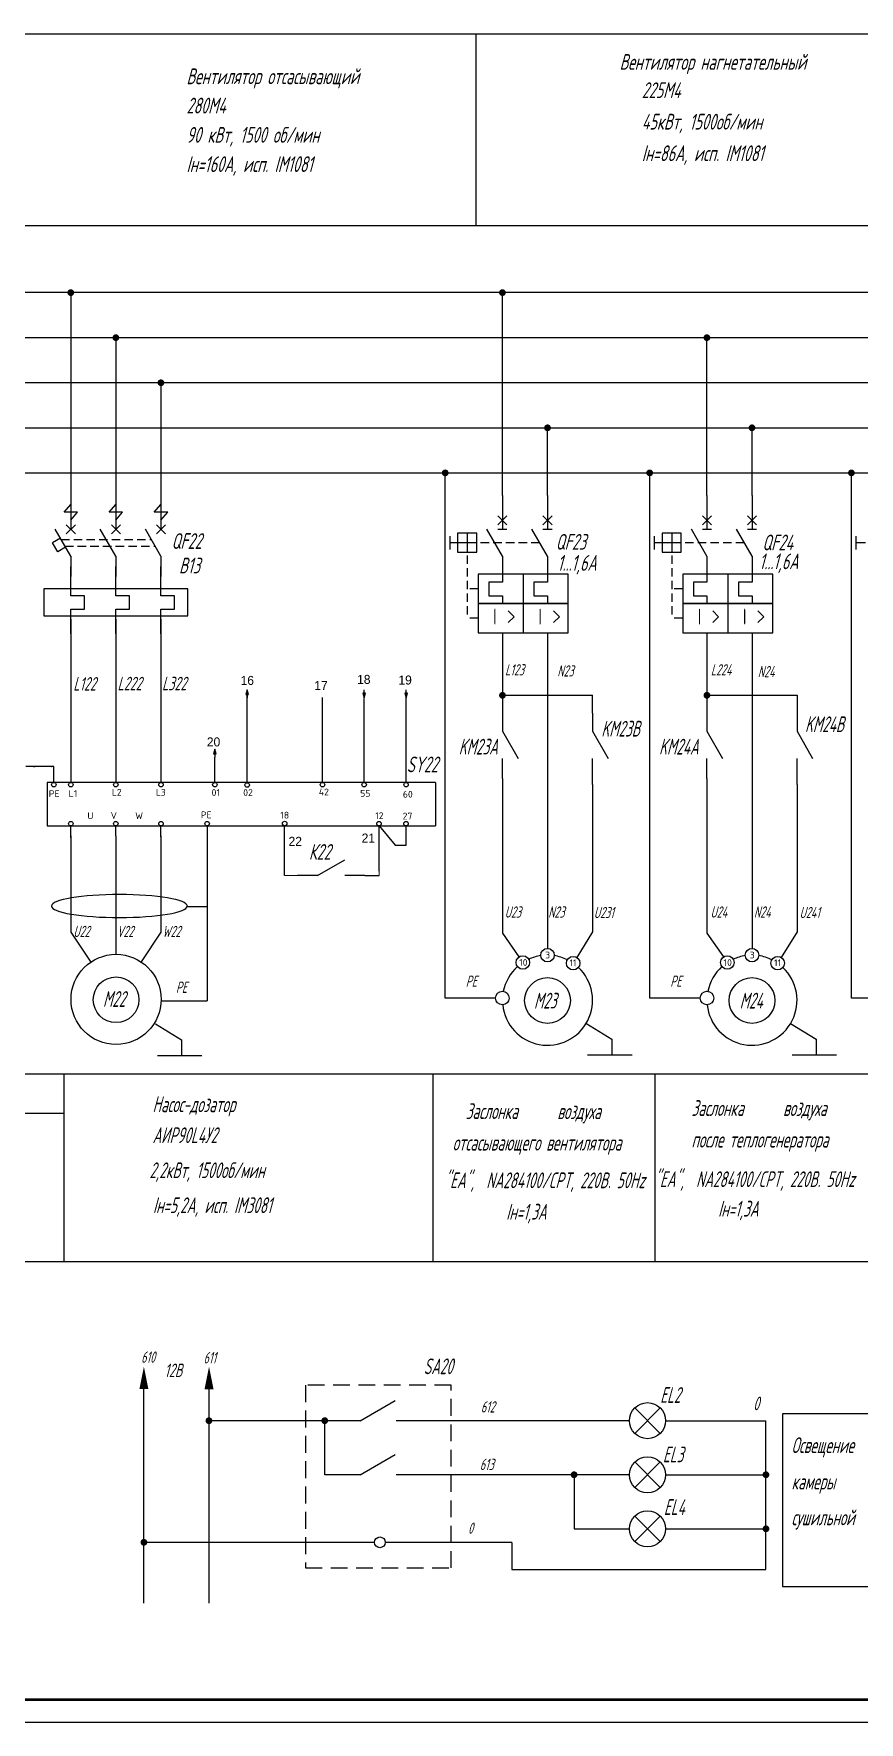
# Model space of a CAD drawing. Header units: millimetres. Extents: x 14016 to 19364, y 4274 to 5404.
# Drawn here: x 15446.4 to 15629.6, y 4273.6 to 4648.3 of the extents above; entities that cross this region are included whole.
import ezdxf

# ---------------------------------------------------------------- set-up
doc = ezdxf.new("R2010")
doc.units = ezdxf.units.MM
doc.header["$LTSCALE"] = 15
for name, pattern in [('DOT', [0.25, 0, -0.25]), ('HIDDEN', [0.375, 0.25, -0.125]), ('HIDDEN2', [0.1875, 0.125, -0.0625]), ('K5LT_BASIC', [0])]:
    doc.linetypes.add(name, pattern=pattern)
doc.layers.add('0.35 TEXT', color=7, linetype='Continuous', lineweight=35)
doc.layers.add('LWT 0.6', color=7, linetype='Continuous', lineweight=50)
for name, color, linetype in [('2DE_SWN', 7, 'Continuous'), ('ШТРИХОВАЯ', 7, 'HIDDEN'), ('ШТРИХОВАЯ 2', 7, 'HIDDEN2')]:
    doc.layers.add(name, color=color, linetype=linetype)
doc.styles.add('33', font='gost.shx', dxfattribs={"width": 0.7, "oblique": 15, "height": 3.5})
doc.styles.add('34', font='gost.shx', dxfattribs={"width": 0.8, "oblique": 15, "height": 3.5})
doc.styles.add('OPIS', font='TXT.SHX', dxfattribs={"height": 1.5})
doc.styles.add('OPSI', font='ISI-ROMANS_PL.SHX', dxfattribs={"height": 1.5})

# ---------------------------------------------------------------- blocks, each defined once
blk = doc.blocks.new('Реле тепловое 3 ф')
at = {"linetype": 'K5LT_BASIC'}
for p, q in [((0, -6.5), (0, 0)), ((10, -6.5), (10, 0)), ((20, -6.5), (20, 0)), ((6, -5), (-6, -5)), ((-6, -5), (-6, -11)), ((3, -6.5), (0, -6.5)), ((3, -9.5), (3, -6.5)), ((16, -5), (4, -5)), ((13, -6.5), (10, -6.5)), ((13, -9.5), (13, -6.5)), ((26, -5), (14, -5)), ((23, -6.5), (20, -6.5)), ((23, -9.5), (23, -6.5)), ((26, -11), (26, -5)), ((-6, -11), (6, -11)), ((0, -9.5), (3, -9.5)), ((0, -15), (0, -9.5)), ((4, -11), (16, -11)), ((10, -9.5), (13, -9.5)), ((10, -15), (10, -9.5)), ((14, -11), (26, -11)), ((20, -9.5), (23, -9.5)), ((20, -15), (20, -9.5))]:
    blk.add_line(p, q, dxfattribs=at)
blk = doc.blocks.new('STRZALKA')
h = blk.add_hatch(color=256)
h.dxf.hatch_style = 2
h.paths.add_polyline_path([(0.73, 0), (0.73, -0.28), (1.8, 0), (0.73, 0.28)])
blk.add_line((0.73, 0), (0, 0))
blk.add_lwpolyline([(1.8, 0), (0.73, 0.28), (0.73, -0.28)], close=True)
blk = doc.blocks.new('НР контакт')
at = {"linetype": 'K5LT_BASIC'}
for p, q in [((4.5, 0), (0, 0)), ((4.5, 0), (10.5, 3.46)), ((15, 0), (10.5, 0))]:
    blk.add_line(p, q, dxfattribs=at)

msp = doc.modelspace()

# ---------------------------------------------------------------- linework, layer by layer
for p, q in [((15274.54, 4648.25, -0.02), (16440.32, 4648.25, -0.02)), ((15544.55, 4648.25, -0.02), (15544.55, 4605.73, -0.02)), ((15274.54, 4605.73, -0.02), (16440.32, 4605.73, -0.02)), ((16345.44, 4590.81, -0.02), (15242.36, 4590.81, -0.02)), ((16455.42, 4590.81, -0.02), (15302.16, 4590.81, -0.02)), ((15454.64, 4590.81, -0.02), (15454.65, 4538.31, -0.02)), ((15550.45, 4545.81, -0.02), (15550.44, 4590.81, -0.02)), ((16345.44, 4580.81, -0.02), (15242.36, 4580.81, -0.02)), ((16455.42, 4580.81, -0.02), (15302.16, 4580.81, -0.02)), ((15464.64, 4580.81, -0.02), (15464.65, 4538.31, -0.02)), ((15595.84, 4545.81, -0.02), (15595.83, 4580.81, -0.02)), ((16345.44, 4570.81, -0.02), (15242.36, 4570.81, -0.02)), ((16455.42, 4570.81, -0.02), (15302.16, 4570.81, -0.02)), ((15474.65, 4570.81, -0.02), (15474.65, 4538.31, -0.02)), ((15242.36, 4560.81, -0.02), (16345.44, 4560.81, -0.02)), ((15302.16, 4560.81, -0.02), (16455.42, 4560.81, -0.02)), ((15560.45, 4545.81, -0.02), (15560.45, 4560.81, -0.02)), ((15605.84, 4545.81, -0.02), (15605.84, 4560.81, -0.02)), ((15242.36, 4550.81, -0.02), (16343.19, 4550.81, -0.02)), ((15312.99, 4550.81, -0.02), (16455.42, 4550.81, -0.02)), ((15537.75, 4434.26, -0.02), (15537.75, 4551.19, -0.02)), ((15583.13, 4434.26, -0.02), (15583.13, 4551.19, -0.02)), ((15627.9, 4434.26, -0.02), (15627.9, 4551.19, -0.02)), ((15550.45, 4545.81, -0.02), (15550.45, 4538.31, -0.02)), ((15550.45, 4545.81, -0.02), (15550.45, 4538.31, -0.02)), ((15560.45, 4545.81, -0.02), (15560.45, 4538.31, -0.02)), ((15560.45, 4545.81, -0.02), (15560.45, 4538.31, -0.02)), ((15595.84, 4545.81, -0.02), (15595.84, 4538.31, -0.02)), ((15595.84, 4545.81, -0.02), (15595.84, 4538.31, -0.02)), ((15605.84, 4545.81, -0.02), (15605.84, 4538.31, -0.02)), ((15605.84, 4545.81, -0.02), (15605.84, 4538.31, -0.02)), ((15453.15, 4542.06, -0.02), (15454.65, 4543.81, -0.02)), ((15456.15, 4542.06, -0.02), (15453.15, 4542.06, -0.02)), ((15454.65, 4540.31, -0.02), (15456.15, 4542.06, -0.02)), ((15463.15, 4542.06, -0.02), (15464.65, 4543.81, -0.02)), ((15466.15, 4542.06, -0.02), (15463.15, 4542.06, -0.02)), ((15464.65, 4540.31, -0.02), (15466.15, 4542.06, -0.02)), ((15473.15, 4542.06, -0.02), (15474.65, 4543.81, -0.02)), ((15476.15, 4542.06, -0.02), (15473.15, 4542.06, -0.02)), ((15474.65, 4540.31, -0.02), (15476.15, 4542.06, -0.02)), ((15454.65, 4532.31, -0.02), (15451.19, 4538.31, -0.02)), ((15453.65, 4537.31, -0.02), (15455.65, 4539.31, -0.02)), ((15453.65, 4539.31, -0.02), (15455.65, 4537.31, -0.02)), ((15464.65, 4532.31, -0.02), (15461.19, 4538.31, -0.02)), ((15463.65, 4537.31, -0.02), (15465.65, 4539.31, -0.02)), ((15463.65, 4539.31, -0.02), (15465.65, 4537.31, -0.02)), ((15474.65, 4532.31, -0.02), (15471.19, 4538.31, -0.02)), ((15473.65, 4537.31, -0.02), (15475.65, 4539.31, -0.02)), ((15473.65, 4539.31, -0.02), (15475.65, 4537.31, -0.02)), ((15550.45, 4532.31, -0.02), (15546.99, 4538.31, -0.02)), ((15549.45, 4539.27, -0.02), (15551.45, 4541.27, -0.02)), ((15549.45, 4541.27, -0.02), (15551.45, 4539.27, -0.02)), ((15549.45, 4538.31, -0.02), (15551.45, 4538.31, -0.02)), ((15560.45, 4532.31, -0.02), (15556.99, 4538.31, -0.02)), ((15559.45, 4539.27, -0.02), (15561.45, 4541.27, -0.02)), ((15559.45, 4541.27, -0.02), (15561.45, 4539.27, -0.02)), ((15559.45, 4538.31, -0.02), (15561.45, 4538.31, -0.02)), ((15595.84, 4532.31, -0.02), (15592.38, 4538.31, -0.02)), ((15594.84, 4539.27, -0.02), (15596.84, 4541.27, -0.02)), ((15594.84, 4541.27, -0.02), (15596.84, 4539.27, -0.02)), ((15594.84, 4538.31, -0.02), (15596.84, 4538.31, -0.02)), ((15605.84, 4532.31, -0.02), (15602.38, 4538.31, -0.02)), ((15604.84, 4539.27, -0.02), (15606.84, 4541.27, -0.02)), ((15604.84, 4541.27, -0.02), (15606.84, 4539.27, -0.02)), ((15604.84, 4538.31, -0.02), (15606.84, 4538.31, -0.02)), ((15452.34, 4536.31, -0.02), (15450.61, 4535.31, -0.02)), ((15451.77, 4533.31, -0.02), (15450.61, 4535.31, -0.02)), ((15453.5, 4534.31, -0.02), (15451.77, 4533.31, -0.02)), ((15538.82, 4533.83, -0.02), (15538.82, 4536.8, -0.02)), ((15540.85, 4535.31, -0.02), (15538.82, 4535.31, -0.02)), ((15543.68, 4535.31, -0.02), (15540.5, 4535.31, -0.02)), ((15542.62, 4537.43, -0.02), (15542.62, 4533.2, -0.02)), ((15584.21, 4533.83, -0.02), (15584.21, 4536.8, -0.02)), ((15586.24, 4535.31, -0.02), (15584.21, 4535.31, -0.02)), ((15589.06, 4535.31, -0.02), (15585.89, 4535.31, -0.02)), ((15588.01, 4537.43, -0.02), (15588.01, 4533.2, -0.02)), ((15628.98, 4533.83, -0.02), (15628.98, 4536.8, -0.02)), ((15631.01, 4535.31, -0.02), (15628.98, 4535.31, -0.02)), ((15454.65, 4532.31, -0.02), (15454.65, 4527.81, -0.02)), ((15464.65, 4532.31, -0.02), (15464.65, 4527.81, -0.02)), ((15474.65, 4532.31, -0.02), (15474.65, 4527.81, -0.02)), ((15550.45, 4532.31, -0.02), (15550.45, 4527.81, -0.02)), ((15560.45, 4532.31, -0.02), (15560.45, 4527.81, -0.02)), ((15595.84, 4532.31, -0.02), (15595.84, 4527.81, -0.02)), ((15605.84, 4532.31, -0.02), (15605.84, 4527.81, -0.02)), ((15550.45, 4526.56, -0.02), (15547.45, 4526.56, -0.02)), ((15547.45, 4526.56, -0.02), (15547.45, 4523.56, -0.02)), ((15550.45, 4527.81, -0.02), (15550.45, 4526.56, -0.02)), ((15555.07, 4528.31, -0.02), (15555.07, 4521.81, -0.02)), ((15560.45, 4526.56, -0.02), (15557.45, 4526.56, -0.02)), ((15557.45, 4526.56, -0.02), (15557.45, 4523.56, -0.02)), ((15560.45, 4527.81, -0.02), (15560.45, 4526.56, -0.02)), ((15595.84, 4526.56, -0.02), (15592.84, 4526.56, -0.02)), ((15592.84, 4526.56, -0.02), (15592.84, 4523.56, -0.02)), ((15595.84, 4527.81, -0.02), (15595.84, 4526.56, -0.02)), ((15600.46, 4528.31, -0.02), (15600.46, 4521.81, -0.02)), ((15605.84, 4526.56, -0.02), (15602.84, 4526.56, -0.02)), ((15602.84, 4526.56, -0.02), (15602.84, 4523.56, -0.02)), ((15605.84, 4527.81, -0.02), (15605.84, 4526.56, -0.02)), ((15547.45, 4523.56, -0.02), (15550.45, 4523.56, -0.02)), ((15550.45, 4523.56, -0.02), (15550.45, 4521.81, -0.02)), ((15557.45, 4523.56, -0.02), (15560.45, 4523.56, -0.02)), ((15560.45, 4523.56, -0.02), (15560.45, 4521.81, -0.02)), ((15592.84, 4523.56, -0.02), (15595.84, 4523.56, -0.02)), ((15595.84, 4523.56, -0.02), (15595.84, 4521.81, -0.02)), ((15602.84, 4523.56, -0.02), (15605.84, 4523.56, -0.02)), ((15605.84, 4523.56, -0.02), (15605.84, 4521.81, -0.02)), ((15551.74, 4520.2, -0.02), (15553.05, 4518.89, -0.02)), ((15553.05, 4518.89, -0.02), (15551.74, 4517.57, -0.02)), ((15555.07, 4521.81, -0.02), (15555.07, 4515.31, -0.02)), ((15561.76, 4520.2, -0.02), (15563.08, 4518.89, -0.02)), ((15563.08, 4518.89, -0.02), (15561.76, 4517.57, -0.02)), ((15597.13, 4520.2, -0.02), (15598.44, 4518.89, -0.02)), ((15598.44, 4518.89, -0.02), (15597.13, 4517.57, -0.02)), ((15600.46, 4521.81, -0.02), (15600.46, 4515.31, -0.02)), ((15607.15, 4520.2, -0.02), (15608.46, 4518.89, -0.02)), ((15608.46, 4518.89, -0.02), (15607.15, 4517.57, -0.02)), ((15454.65, 4518.31, -0.02), (15454.65, 4505.6, -0.02)), ((15464.65, 4518.31, -0.02), (15464.65, 4505.6, -0.02)), ((15474.65, 4518.31, -0.02), (15474.65, 4505.6, -0.02)), ((15550.45, 4515.31, -0.02), (15550.45, 4493.46, -0.02)), ((15550.45, 4515.31, -0.02), (15550.45, 4507.81, -0.02)), ((15560.45, 4515.31, -0.02), (15560.45, 4478.43, -0.02)), ((15560.45, 4515.31, -0.02), (15560.45, 4507.81, -0.02)), ((15595.84, 4515.31, -0.02), (15595.84, 4493.46, -0.02)), ((15595.84, 4515.31, -0.02), (15595.84, 4507.81, -0.02)), ((15605.84, 4515.31, -0.02), (15605.84, 4477.53, -0.02)), ((15605.84, 4515.31, -0.02), (15605.84, 4507.81, -0.02)), ((15454.65, 4505.6, -0.02), (15454.65, 4482.13, -0.02)), ((15464.65, 4505.6, -0.02), (15464.65, 4482.13, -0.02)), ((15474.65, 4505.6, -0.02), (15474.65, 4482.13, -0.02)), ((15510.51, 4482.13, -0.02), (15510.51, 4500.98, -0.02)), ((15519.74, 4482.13, -0.02), (15519.74, 4500.75, -0.02)), ((15529.06, 4501.94, -0.02), (15529.06, 4500.87, -0.02)), ((15550.45, 4501.45, -0.02), (15570.45, 4501.45, -0.02)), ((15570.45, 4497.52, -0.02), (15570.45, 4501.45, -0.02)), ((15595.84, 4501.45, -0.02), (15615.84, 4501.45, -0.02)), ((15615.84, 4501.45, -0.02), (15615.84, 4493.46, -0.02)), ((15570.45, 4497.52, -0.02), (15570.45, 4493.46, -0.02)), ((15450.88, 4485.62, -0.02), (15444.64, 4485.62, -0.02)), ((15450.88, 4482.13, -0.02), (15450.88, 4485.62, -0.02)), ((15550.45, 4478.42, -0.02), (15550.45, 4448.69, -0.02)), ((15560.45, 4478.43, -0.02), (15560.45, 4445.29, -0.02)), ((15570.45, 4478.46, -0.02), (15570.45, 4448.96, -0.02)), ((15595.84, 4478.42, -0.02), (15595.84, 4448.69, -0.02)), ((15605.84, 4478.43, -0.02), (15605.84, 4445.29, -0.02)), ((15615.84, 4478.46, -0.02), (15615.84, 4448.96, -0.02)), ((15449.4, 4472.46, -0.02), (15535.59, 4472.46, -0.02)), ((15454.65, 4469.81, -0.02), (15454.65, 4472.46, -0.02)), ((15454.65, 4470.29, -0.02), (15454.65, 4448.9, -0.02)), ((15464.65, 4470.29, -0.02), (15464.65, 4472.46, -0.02)), ((15464.65, 4470.29, -0.02), (15464.65, 4443.97, -0.02)), ((15474.65, 4470.05, -0.02), (15474.65, 4472.46, -0.02)), ((15474.65, 4470.29, -0.02), (15474.65, 4448.9, -0.02)), ((15484.9, 4472.39, -0.02), (15484.9, 4433.68, -0.02)), ((15502.11, 4461.48, -0.02), (15502.11, 4472.46, -0.02)), ((15523.05, 4464.57, -0.02), (15523.05, 4472.46, -0.02)), ((15523.05, 4462.43, -0.02), (15523.05, 4470.88, -0.02)), ((15519.93, 4461.48, -0.02), (15523.05, 4461.48, -0.02)), ((15480.49, 4454.57, -0.02), (15484.9, 4454.57, -0.02)), ((15454.65, 4448.9, -0.02), (15459.09, 4442.25, -0.02)), ((15474.65, 4448.9, -0.02), (15470.26, 4442.27, -0.02)), ((15550.45, 4448.69, -0.02), (15554.12, 4443.39, -0.02)), ((15570.45, 4448.96, -0.02), (15566.94, 4443.28, -0.02)), ((15595.84, 4448.69, -0.02), (15599.51, 4443.39, -0.02)), ((15615.84, 4448.96, -0.02), (15612.32, 4443.28, -0.02)), ((15548.94, 4434.26, -0.02), (15537.75, 4434.26, -0.02)), ((15594.35, 4434.26, -0.02), (15583.13, 4434.26, -0.02)), ((15639.1, 4434.26, -0.02), (15627.9, 4434.26, -0.02)), ((16133.71, 4417.38, -0.02), (15247.49, 4417.38, -0.02)), ((15453.06, 4417.38, -0.02), (15453.06, 4375.72, -0.02)), ((15535.01, 4417.38, -0.02), (15535.01, 4375.72, -0.02)), ((15584.25, 4417.38, -0.02), (15584.25, 4375.72, -0.02)), ((15247.49, 4408.75, -0.02), (15453.06, 4408.75, -0.02)), ((16133.71, 4375.72, -0.02), (15247.49, 4375.72, -0.02)), ((15470.87, 4313.48, -0.02), (15470.87, 4347.48, -0.02)), ((15485.32, 4299.99, -0.02), (15485.32, 4347.47, -0.02)), ((15518.85, 4340.48, -0.02), (15526.65, 4344.98, -0.02)), ((15585.48, 4337.65, -0.02), (15579.82, 4343.31, -0.02)), ((15585.48, 4343.31, -0.02), (15579.82, 4337.65, -0.02)), ((15510.99, 4340.48, -0.02), (15485.32, 4340.48, -0.02)), ((15485.32, 4340.48, -0.02), (15485.32, 4340.48, -0.02)), ((15518.85, 4340.48, -0.02), (15510.98, 4340.48, -0.02)), ((15510.99, 4328.48, -0.02), (15510.99, 4340.48, -0.02)), ((15578.64, 4340.48, -0.02), (15526.85, 4340.48, -0.02)), ((15586.64, 4340.48, -0.02), (15608.93, 4340.48, -0.02)), ((15608.93, 4316.48, -0.02), (15608.93, 4340.48, -0.02)), ((15518.85, 4328.48, -0.02), (15526.65, 4332.98, -0.02)), ((15518.85, 4328.48, -0.02), (15510.99, 4328.48, -0.02)), ((15535.66, 4328.48, -0.02), (15526.85, 4328.48, -0.02)), ((15578.65, 4328.48, -0.02), (15535.66, 4328.48, -0.02)), ((15566.35, 4328.48, -0.02), (15566.35, 4316.48, -0.02)), ((15585.48, 4325.65, -0.02), (15579.82, 4331.31, -0.02)), ((15585.48, 4331.31, -0.02), (15579.82, 4325.65, -0.02)), ((15585.48, 4331.31, -0.02), (15579.82, 4325.65, -0.02)), ((15585.48, 4325.65, -0.02), (15579.82, 4331.31, -0.02)), ((15586.65, 4328.48, -0.02), (15608.93, 4328.48, -0.02)), ((15566.35, 4316.48, -0.02), (15578.64, 4316.48, -0.02)), ((15585.48, 4319.31, -0.02), (15579.82, 4313.65, -0.02)), ((15585.48, 4313.65, -0.02), (15579.82, 4319.31, -0.02)), ((15585.48, 4319.31, -0.02), (15579.82, 4313.65, -0.02)), ((15585.48, 4313.65, -0.02), (15579.82, 4319.31, -0.02)), ((15586.65, 4316.48, -0.02), (15608.93, 4316.48, -0.02)), ((15608.93, 4307.44, -0.02), (15608.93, 4316.48, -0.02)), ((15518.85, 4313.48, -0.02), (15470.87, 4313.48, -0.02)), ((15470.87, 4299.99, -0.02), (15470.87, 4313.48, -0.02)), ((15522.04, 4313.48, -0.02), (15518.85, 4313.48, -0.02)), ((15552.51, 4313.48, -0.02), (15524.45, 4313.48, -0.02)), ((15552.51, 4313.48, -0.02), (15552.51, 4307.44, -0.02)), ((15552.51, 4307.44, -0.02), (15608.93, 4307.44, -0.02)), ((15216, 4273.56, -0.02), (16477, 4273.56, -0.02))]:
    msp.add_line(p, q)
at = {"ltscale": 2}
for p, q in [((15493.79, 4482.04, -0.02), (15493.79, 4501.6, -0.02)), ((15529.06, 4482.11, -0.02), (15529.06, 4501.94, -0.02)), ((15486.63, 4482.12, -0.02), (15486.63, 4487.7, -0.02)), ((15535.59, 4482.13, -0.02), (15449.4, 4482.13, -0.02)), ((15449.4, 4482.13, -0.02), (15449.4, 4472.46, -0.02)), ((15535.59, 4482.13, -0.02), (15535.59, 4472.46, -0.02)), ((15523.05, 4472.46, -0.02), (15526.62, 4468.21, -0.02)), ((15529.05, 4468.21, -0.02), (15529.05, 4472.46, -0.02)), ((15526.62, 4468.21, -0.02), (15529.05, 4468.21, -0.02))]:
    msp.add_line(p, q, dxfattribs=at)
at = {"linetype": 'K5LT_BASIC'}
for p, q in [((15550.45, 4493.46, -0.02), (15553.91, 4487.46, -0.02)), ((15570.45, 4493.46, -0.02), (15573.91, 4487.46, -0.02)), ((15595.84, 4493.46, -0.02), (15599.3, 4487.46, -0.02)), ((15615.84, 4493.46, -0.02), (15619.3, 4487.46, -0.02)), ((15550.45, 4482.96, -0.02), (15550.45, 4487.46, -0.02)), ((15570.45, 4481.68, -0.02), (15570.45, 4487.46, -0.02)), ((15595.84, 4482.96, -0.02), (15595.84, 4487.46, -0.02)), ((15615.84, 4481.68, -0.02), (15615.84, 4487.46, -0.02)), ((15550.45, 4482.96, -0.02), (15550.45, 4478.46, -0.02)), ((15570.45, 4481.68, -0.02), (15570.45, 4478.46, -0.02)), ((15595.84, 4482.96, -0.02), (15595.84, 4478.46, -0.02)), ((15615.84, 4481.68, -0.02), (15615.84, 4478.46, -0.02))]:
    msp.add_line(p, q, dxfattribs=at)
at = {"linetype": 'DOT', "lineweight": 25}
for p, q in [((15446.48, 4485.62, -0.02), (15450.79, 4485.62, -0.02)), ((15450.88, 4482.13, -0.02), (15450.88, 4485.63, -0.02))]:
    msp.add_line(p, q, dxfattribs=at)
at = {"linetype": 'Continuous'}
for p, q in [((15474.68, 4433.68, -0.02), (15484.9, 4433.68, -0.02)), ((15473.46, 4428.52, -0.02), (15479.22, 4425, -0.02)), ((15568.94, 4428.67, -0.02), (15574.7, 4425.15, -0.02)), ((15574.7, 4425.15, -0.02), (15574.7, 4421.64, -0.02)), ((15614.39, 4428.61, -0.02), (15620.09, 4425.15, -0.02)), ((15620.09, 4425.15, -0.02), (15620.09, 4421.64, -0.02)), ((15473.87, 4421.49, -0.02), (15483.74, 4421.49, -0.02)), ((15479.22, 4425, -0.02), (15479.22, 4421.49, -0.02)), ((15569.35, 4421.64, -0.02), (15579.22, 4421.64, -0.02)), ((15614.74, 4421.64, -0.02), (15624.61, 4421.64, -0.02))]:
    msp.add_line(p, q, dxfattribs=at)
at = {"const_width": 0.75, "elevation": -0.02}
for points in [[(15454.26, 4590.81, 1), (15455.01, 4590.81, 1)], [(15454.27, 4590.81, 1), (15455.02, 4590.81, 1)], [(15550.07, 4590.81, 1), (15550.82, 4590.81, 1)], [(15464.27, 4580.81, 1), (15465.02, 4580.81, 1)], [(15464.27, 4580.81, 1), (15465.02, 4580.81, 1)], [(15595.46, 4580.81, 1), (15596.21, 4580.81, 1)], [(15474.27, 4570.81, 1), (15475.02, 4570.81, 1)], [(15474.27, 4570.81, 1), (15475.02, 4570.81, 1)], [(15560.08, 4560.81, 1), (15560.83, 4560.81, 1)], [(15605.46, 4560.81, 1), (15606.21, 4560.81, 1)], [(15537.37, 4550.81, 1), (15538.12, 4550.81, 1)], [(15582.76, 4550.81, 1), (15583.51, 4550.81, 1)], [(15627.53, 4550.81, 1), (15628.28, 4550.81, 1)], [(15550.08, 4501.45, -1), (15550.83, 4501.45, -1)], [(15595.46, 4501.45, -1), (15596.21, 4501.45, -1)], [(15484.94, 4340.48, 1), (15485.69, 4340.48, 1)], [(15510.62, 4340.48, 1), (15511.37, 4340.48, 1)], [(15565.97, 4328.48, 1), (15566.72, 4328.48, 1)], [(15608.56, 4328.48, 1), (15609.31, 4328.48, 1)], [(15608.56, 4316.48, 1), (15609.31, 4316.48, 1)], [(15470.5, 4313.48, 1), (15471.25, 4313.48, 1)]]:
    msp.add_lwpolyline(points, format="xyb", close=True, dxfattribs=at)
at = {"elevation": -0.02}
for points in [[(15540.5, 4533.2), (15544.74, 4533.2), (15544.74, 4537.43), (15540.5, 4537.43)], [(15585.89, 4533.2), (15590.13, 4533.2), (15590.13, 4537.43), (15585.89, 4537.43)], [(15545.07, 4521.81), (15565.07, 4521.81), (15565.07, 4528.31), (15545.07, 4528.31)], [(15590.46, 4521.81), (15610.46, 4521.81), (15610.46, 4528.31), (15590.46, 4528.31)], [(15545.07, 4515.31), (15565.07, 4515.31), (15565.07, 4521.81), (15545.07, 4521.81)], [(15590.46, 4515.31), (15610.46, 4515.31), (15610.46, 4521.81), (15590.46, 4521.81)], [(15612.6, 4303.71), (15643.39, 4303.71), (15643.39, 4341.99), (15612.6, 4341.99)]]:
    msp.add_lwpolyline(points, close=True, dxfattribs=at)
for points in [[(15470.87, 4347.48, 2, 0, 0), (15470.87, 4352.48, 0, 0, 0)], [(15485.32, 4347.47, 2, 0, 0), (15485.32, 4352.47, 0, 0, 0)]]:
    msp.add_lwpolyline(points, format="xyseb", dxfattribs=at)
for centre, radius in [((15450.88, 4481.63, -0.02), 0.5), ((15454.65, 4481.63, -0.02), 0.5), ((15464.62, 4481.63, -0.02), 0.5), ((15474.65, 4481.63, -0.02), 0.5), ((15486.63, 4481.62, -0.02), 0.5), ((15493.79, 4481.56, -0.02), 0.5), ((15510.51, 4481.63, -0.02), 0.5), ((15519.74, 4481.63, -0.02), 0.5), ((15529.06, 4481.63, -0.02), 0.5), ((15454.65, 4472.97, -0.02), 0.5), ((15464.62, 4472.97, -0.02), 0.5), ((15474.65, 4472.97, -0.02), 0.5), ((15484.9, 4472.96, -0.02), 0.5), ((15502.11, 4473.02, -0.02), 0.5), ((15523.05, 4472.96, -0.02), 0.5), ((15529.05, 4472.96, -0.02), 0.5), ((15464.69, 4433.97, -0.02), 10), ((15560.45, 4443.79, -0.02), 1.5), ((15605.84, 4443.79, -0.02), 1.5), ((15554.98, 4442.16, -0.02), 1.5), ((15566.15, 4442.01, -0.02), 1.5), ((15600.37, 4442.16, -0.02), 1.5), ((15611.54, 4442.01, -0.02), 1.5), ((15464.69, 4433.89, -0.02), 5.07), ((15560.45, 4433.72, -0.02), 5.07), ((15605.84, 4433.72, -0.02), 5.07), ((15550.44, 4434.26, -0.02), 1.5), ((15595.85, 4434.26, -0.02), 1.5), ((15582.64, 4340.48, -0.02), 4), ((15582.64, 4328.48, -0.02), 4), ((15582.65, 4328.48, -0.02), 4), ((15582.64, 4316.48, -0.02), 4), ((15582.65, 4316.48, -0.02), 4), ((15523.24, 4313.48, -0.02), 1.2)]:
    msp.add_circle(centre, radius)
for centre, radius, start, end in [((15550.45, 4590.64, -0.02), 0.375, 0, 180), ((15550.45, 4590.64, -0.02), 0.375, 180, 0), ((15595.84, 4580.64, -0.02), 0.375, 0, 180), ((15595.84, 4580.64, -0.02), 0.375, 180, 0), ((15560.52, 4560.64, -0.02), 0.375, 0, 180), ((15560.52, 4560.64, -0.02), 0.375, 180, 0), ((15605.9, 4560.64, -0.02), 0.375, 0, 180), ((15605.9, 4560.64, -0.02), 0.375, 180, 0), ((15560.45, 4433.79, -0.02), 10, 185.927, 46.654), ((15560.45, 4433.79, -0.02), 10, 131.8044, 168.7424), ((15560.45, 4433.79, -0.02), 10, 98.6057, 114.5931), ((15560.45, 4433.79, -0.02), 10, 63.8653, 81.3943), ((15605.84, 4433.79, -0.02), 10, 185.933, 46.654), ((15605.84, 4433.79, -0.02), 10, 131.8044, 168.7217), ((15605.84, 4433.79, -0.02), 10, 98.6057, 114.5931), ((15605.84, 4433.79, -0.02), 10, 63.8653, 81.3943)]:
    msp.add_arc(centre, radius, start, end)
at = {"extrusion": (0, 0, -1)}
msp.add_ellipse((15465.43, 4454.69, -0.02), major_axis=(-15.08, 0), ratio=0.169734, dxfattribs=at)
at = {"layer": '2DE_SWN', "lineweight": 0}
for p, q in [((15486.63, 4489.51, -0.02), (15486.63, 4487.7, -0.02)), ((15523.05, 4464.57, -0.02), (15523.05, 4461.48, -0.02)), ((15502.11, 4461.48, -0.02), (15504.93, 4461.48, -0.02))]:
    msp.add_line(p, q, dxfattribs=at)
at = {"layer": 'LWT 0.6'}
msp.add_line((16472, 4278.56, -0.02), (15236, 4278.56, -0.02), dxfattribs=at)
at = {"layer": 'ШТРИХОВАЯ', "elevation": -0.02}
msp.add_lwpolyline([(15506.7, 4307.79), (15539.1, 4307.79), (15539.1, 4348.36), (15506.7, 4348.36)], close=True, dxfattribs=at)
at = {"layer": 'ШТРИХОВАЯ 2'}
for p, q in [((15452.49, 4536.06, -0.02), (15472.49, 4536.06, -0.02)), ((15453.35, 4534.56, -0.02), (15473.35, 4534.56, -0.02)), ((15558.72, 4535.31, -0.02), (15542.62, 4535.31, -0.02)), ((15542.62, 4535.31, -0.02), (15542.62, 4518.56, -0.02)), ((15604.11, 4535.31, -0.02), (15588.01, 4535.31, -0.02)), ((15588.01, 4535.31, -0.02), (15588.01, 4518.56, -0.02)), ((15545.07, 4525.06, -0.02), (15542.62, 4525.06, -0.02)), ((15590.46, 4525.06, -0.02), (15588.01, 4525.06, -0.02)), ((15545.07, 4518.56, -0.02), (15542.62, 4518.56, -0.02)), ((15590.46, 4518.56, -0.02), (15588.01, 4518.56, -0.02))]:
    msp.add_line(p, q, dxfattribs=at)

# ---------------------------------------------------------------- block references
for name, p in [('Реле тепловое 3 ф', (15454.65, 4530.06, -0.02)), ('НР контакт', (15504.93, 4461.48, -0.02))]:
    msp.add_blockref(name, p)
at = {"ltscale": 2}
for p, rotation in [((15493.78, 4500.87, -0.02), 90), ((15519.74, 4502.67, -0.02), 270), ((15529.06, 4502.67, -0.02), 270), ((15486.63, 4487.7, -0.02), 90)]:
    msp.add_blockref('STRZALKA', p, dxfattribs=dict(at, rotation=rotation))

# ---------------------------------------------------------------- texts
at = {"linetype": 'DOT', "char_height": 2, "width": 1.7, "attachment_point": 1, "style": 'OPSI'}
for s, insert in [('16', (15492.33, 4505.75, -0.02)), ('17', (15508.68, 4504.61, -0.02)), ('18', (15518.19, 4505.98, -0.02)), ('19', (15527.36, 4505.84, -0.02)), ('20', (15484.84, 4492.11, -0.02)), ('21', (15519.2, 4470.77, -0.02)), ('22', (15502.98, 4470.04, -0.02))]:
    msp.add_mtext(s, dxfattribs=dict(at, insert=insert))
at = {"ltscale": 2, "char_height": 1.5, "width": 3, "attachment_point": 1, "style": 'OPIS'}
for s, insert in [('PE', (15449.74, 4480.37, -0.02)), ('L1', (15454.17, 4480.4, -0.02)), ('L2', (15463.74, 4480.68, -0.02)), ('L3', (15473.51, 4480.68, -0.02)), ('01', (15485.89, 4480.62, -0.02)), ('02', (15492.91, 4480.62, -0.02)), ('42', (15509.69, 4480.75, -0.02)), ('55', (15518.87, 4480.45, -0.02)), ('60', (15528.34, 4480.25, -0.02)), ('U', (15458.32, 4475.47, -0.02)), ('V', (15463.48, 4475.53, -0.02)), ('W', (15468.94, 4475.47, -0.02)), ('PE', (15483.49, 4475.67, -0.02)), ('18', (15501.14, 4475.6, -0.02)), ('12', (15522.21, 4475.48, -0.02)), ('27', (15528.29, 4475.39, -0.02)), ('3', (15559.94, 4444.56, -0.02)), ('3', (15605.33, 4444.56, -0.02)), ('10', (15554.16, 4442.92, -0.02)), ('11', (15565.32, 4442.83, -0.02)), ('10', (15599.53, 4442.89, -0.02)), ('11', (15610.72, 4442.84, -0.02))]:
    msp.add_mtext(s, dxfattribs=dict(at, insert=insert))
at = {"layer": '0.35 TEXT', "oblique": 15}
for s, height, style, width, p in [('Вентилятор нагнетательный', 3.5, '34', 0.8, (15576.45, 4640.26, -0.02)), ('Вентилятор отсасывающий', 3.5, '34', 0.8, (15480.32, 4637.07, -0.02)), ('225M4', 3.5, '34', 0.8, (15581.38, 4633.99, -0.02)), ('280М4', 3.5, '34', 0.8, (15480.32, 4630.57, -0.02)), ('90 кВт, 1500 об/мин', 3.5, '34', 0.8, (15480.32, 4624.07, -0.02)), ('45кВт, 1500об/мин', 3.5, '34', 0.8, (15581.38, 4626.99, -0.02)), ('Iн=160А, исп. IM1081', 3.5, '34', 0.8, (15480.32, 4617.57, -0.02)), ('Iн=86А, исп. IM1081', 3.5, '34', 0.8, (15581.38, 4619.99, -0.02)), ('QF22', 3.5, '34', 0.8, (15476.99, 4533.93, -0.02)), ('QF23', 3.5, '34', 0.8, (15562.27, 4533.76, -0.02)), ('QF24', 3.5, '34', 0.8, (15608.12, 4533.62, -0.02)), ('B13', 3.5, '34', 0.8, (15478.67, 4528.5, -0.02)), ('1...1,6A', 3.5, '34', 0.8, (15562.64, 4529.08, -0.02)), ('1...1,6A', 3.5, '34', 0.8, (15607.43, 4529.43, -0.02)), ('L123', 2.5, '33', 0.8, (15551.04, 4505.86, -0.02)), ('N23', 2.5, '33', 0.8, (15562.62, 4505.62, -0.02)), ('L224', 2.5, '33', 0.8, (15596.7, 4505.86, -0.02)), ('N24', 2.5, '33', 0.8, (15607.13, 4505.46, -0.02)), ('L122', 3, '33', 0.8, (15455.2, 4502.5, -0.02)), ('L222', 3, '33', 0.8, (15465.01, 4502.56, -0.02)), ('L322', 3, '33', 0.8, (15474.89, 4502.57, -0.02)), ('KM24B', 3.5, '34', 0.75, (15617.6, 4493.28, -0.02)), ('KM23B', 3.5, '34', 0.75, (15572.39, 4492.29, -0.02)), ('KM23A', 3.5, '34', 0.75, (15540.75, 4488.31, -0.02)), ('KM24A', 3.5, '34', 0.75, (15585.21, 4488.31, -0.02)), ('U23', 2.5, '33', 0.8, (15550.96, 4452.11, -0.02)), ('N23', 2.5, '33', 0.8, (15560.61, 4452.11, -0.02)), ('U231', 2.5, '33', 0.8, (15570.73, 4452, -0.02)), ('U24', 2.5, '33', 0.8, (15596.62, 4452.11, -0.02)), ('N24', 2.5, '33', 0.8, (15606.27, 4452.11, -0.02)), ('U241', 2.5, '33', 0.8, (15616.39, 4452, -0.02)), ('U22', 2.5, '33', 0.8, (15455.22, 4447.8, -0.02)), ('V22', 2.5, '33', 0.8, (15464.87, 4447.8, -0.02)), ('W22', 2.5, '33', 0.8, (15474.98, 4447.8, -0.02)), ('PE', 2.5, '33', 0.8, (15477.97, 4435.4, -0.02)), ('PE', 2.5, '33', 0.8, (15542.31, 4436.75, -0.02)), ('PE', 2.5, '33', 0.8, (15587.7, 4436.75, -0.02)), ('M22', 3.5, '34', 0.75, (15461.78, 4432.31, -0.02)), ('M23', 3.5, '34', 0.75, (15557.44, 4431.94, -0.02)), ('M24', 3.5, '34', 0.75, (15603.1, 4431.94, -0.02)), ('Насос-дозатор', 3.5, '34', 0.75, (15472.78, 4408.94, -0.02)), ('Заслонка ', 3.5, '34', 0.75, (15542.29, 4407.42, -0.02)), ('воздуха', 3.5, '34', 0.75, (15562.62, 4407.39, -0.02)), ('Заслонка ', 3.5, '34', 0.75, (15592.4, 4408.1, -0.02)), ('воздуха', 3.5, '34', 0.75, (15612.73, 4408.08, -0.02)), ('АИР90L4У2', 3.5, '34', 0.75, (15472.78, 4402.08, -0.02)), ('отсасывающего вентилятора', 3.5, '34', 0.75, (15539.4, 4400.42, -0.02)), ('после теплогенератора', 3.5, '34', 0.75, (15592.4, 4401.1, -0.02)), ('2,2кВт, 1500об/мин', 3.5, '34', 0.75, (15472.11, 4394.3, -0.02)), ('"EA",  NA284100/CPT, 220B. 50Hz', 3.5, '34', 0.75, (15537.6, 4392.07, -0.02)), ('"EA",  NA284100/CPT, 220B. 50Hz', 3.5, '34', 0.75, (15584.17, 4392.32, -0.02)), ('Iн=5,2А, исп. IM3081', 3.5, '34', 0.75, (15472.88, 4386.54, -0.02)), ('Iн=1,3А', 3.5, '34', 0.75, (15551.28, 4385.09, -0.02)), ('Iн=1,3А', 3.5, '34', 0.75, (15598.33, 4385.77, -0.02)), ('610', 2.5, '33', 0.8, (15470.27, 4353.34, -0.02)), ('611', 2.5, '33', 0.8, (15484.11, 4353.2, -0.02)), ('SA20', 3.5, '34', 0.75, (15532.95, 4350.79, -0.02)), ('12В', 3, '33', 0.8, (15475.44, 4350.15, -0.02)), ('EL2', 3.5, '34', 0.75, (15585.45, 4344.43, -0.02)), ('612', 2.5, '33', 0.8, (15545.66, 4342.29, -0.02)), ('0', 3, '33', 0.8, (15606.12, 4342.8, -0.02)), ('Освещение', 3.5, '34', 0.75, (15614.61, 4333.29, -0.02)), ('613', 2.5, '33', 0.8, (15545.44, 4329.53, -0.02)), ('EL3', 3.5, '34', 0.75, (15586.06, 4331.23, -0.02)), ('камеры', 3.5, '34', 0.75, (15614.61, 4325.21, -0.02)), ('EL4', 3.5, '34', 0.75, (15586.27, 4319.55, -0.02)), ('сушильной', 3.5, '34', 0.75, (15614.61, 4317.26, -0.02)), ('0', 2.5, '33', 0.8, (15542.83, 4315.37, -0.02))]:
    msp.add_text(s, height=height, dxfattribs=dict(at, style=style, width=width)).set_placement(p)
at = {"layer": '0.35 TEXT', "style": '34', "width": 0.75}
for p in [(15548.45, 4517.17, -0.02), (15558.48, 4517.17, -0.02), (15593.84, 4517.17, -0.02), (15603.87, 4517.17, -0.02)]:
    msp.add_text('I ', height=3.5, dxfattribs=at).set_placement(p)
at = {"layer": '0.35 TEXT', "style": '34', "oblique": 15, "width": 0.8, "flags": 4}
for tag, p in [('SY22', (15529.2, 4484.36, -0.02)), ('К22', (15507.48, 4464.95, -0.02))]:
    msp.add_attdef(tag, p, 'FAL', height=3.5, dxfattribs=at)

doc.saveas('drawing.dxf')
